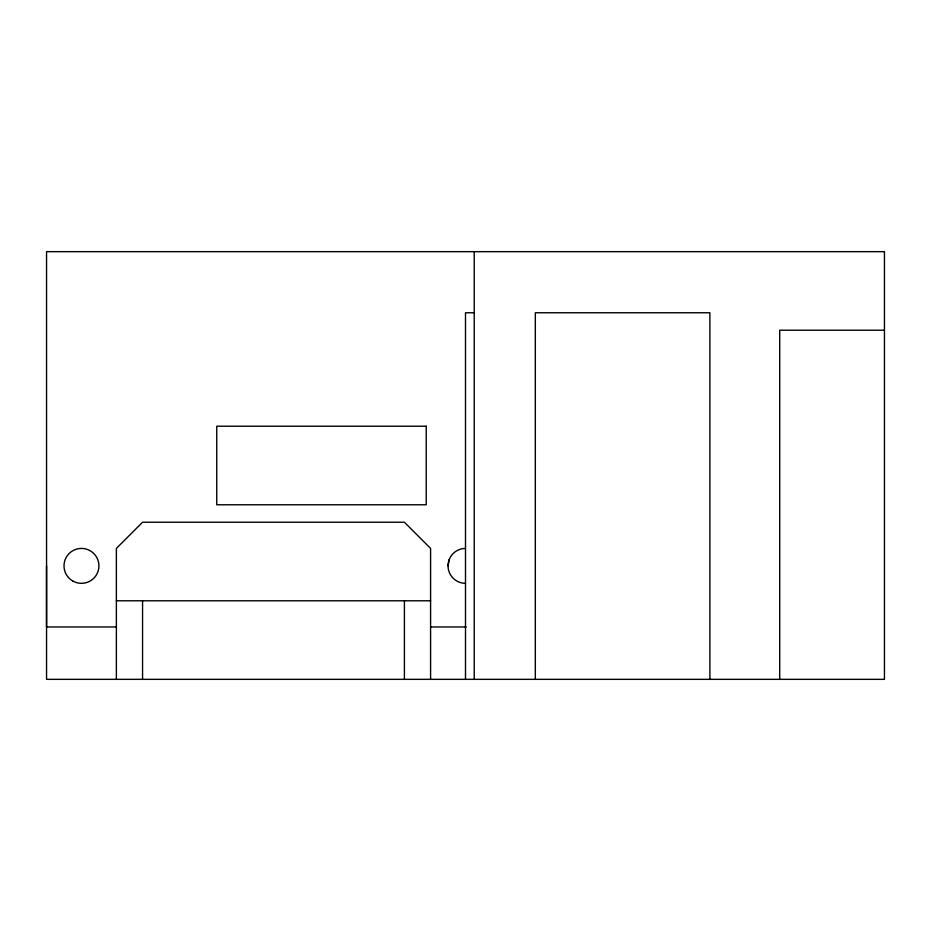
<?xml version="1.0" encoding="UTF-8"?>
<svg xmlns="http://www.w3.org/2000/svg" width="931" height="931" viewBox="0 0 931 931"><rect width="100%" height="100%" fill="white"/><g stroke="black" fill="none" stroke-linecap="round" stroke-linejoin="round"><path stroke-width="1.4" d="M46.55 565.873L46.55 626.97L116.375 626.97M465.5 583.33A17.456 17.456 0 0 1 448.044 565.873L449.37 559.194M474.228 312.758L465.5 312.758L465.5 679.339M884.45 330.214L779.713 330.214L779.713 679.339M116.375 600.786L430.588 600.786M430.588 626.97L466.21 626.97M709.888 679.339L709.888 312.758L535.325 312.758L535.325 679.339M474.228 251.661L474.228 679.339M430.588 679.339L430.588 548.417L404.403 522.233L142.559 522.233L116.375 548.417L116.375 679.339M404.403 600.786L404.403 679.339M142.559 600.786L142.559 679.339M448.044 565.873A17.456 17.456 0 0 1 465.5 548.417M884.45 251.661L46.55 251.661L46.55 679.339L884.45 679.339L884.45 251.661M426.223 426.223L216.748 426.223L216.748 504.777L426.223 504.777L426.223 426.223M72.734 580.991A17.456 17.456 0 0 0 98.919 565.873A17.456 17.456 0 0 0 72.734 550.756A17.456 17.456 0 0 0 72.734 580.991"/></g></svg>
